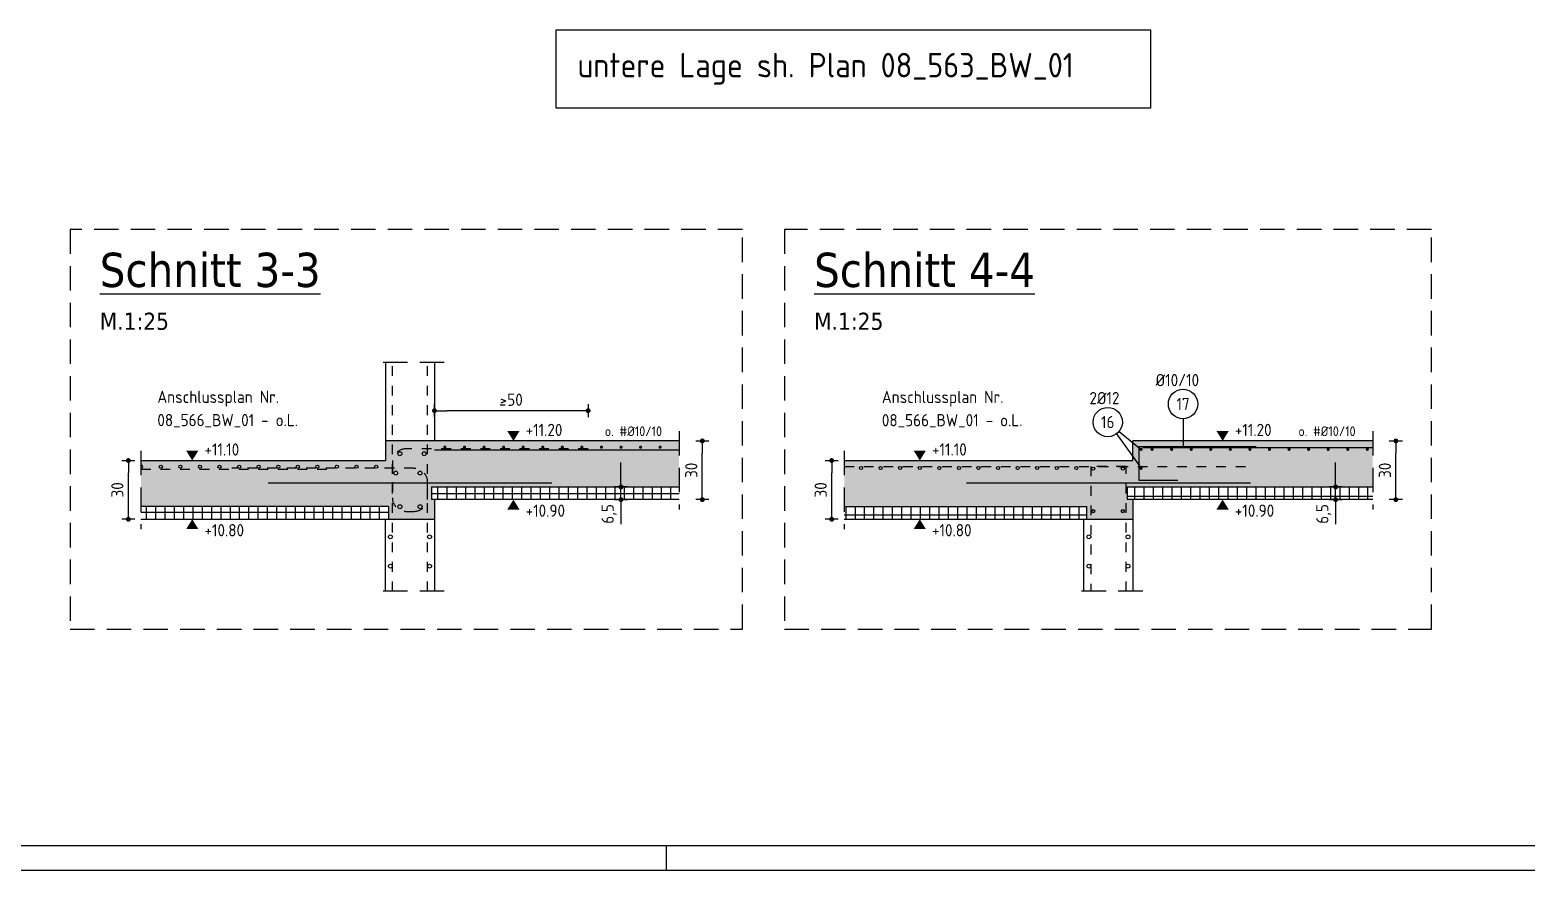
# Model space of a CAD drawing. Extents: x 0 to 101, y 0 to 43.
# Drawn here: x 33.94 to 49.23, y 0 to 8.58 of the extents above; entities that cross this region are included whole.
import ezdxf
from ezdxf.enums import TextEntityAlignment as Align

# ---------------------------------------------------------------- set-up
doc = ezdxf.new("R2010")
doc.units = 0
doc.header["$LTSCALE"] = 0.5
for name, pattern in [('AUSGEZOGEN', [1000.01, 1000, 0.01]), ('DASHED', [0.75, 0.5, -0.25]), ('HIDDEN2', [0.187, 0.125, -0.062]), ('STRICHLINIE', [0.75, 0.5, -0.25])]:
    doc.linetypes.add(name, pattern=pattern)
for name, color, linetype in [('AFU', 7, 'Continuous'), ('BETON', 7, 'Continuous'), ('DETAIL', 7, 'Continuous'), ('grau_mittel', 7, 'Continuous'), ('Halbfertigteile', 7, 'Continuous'), ('HILFE', 7, 'Continuous'), ('koten', 7, 'Continuous'), ('MASSE', 7, 'Continuous'), ('RAHMEN', 7, 'Continuous'), ('RND', 7, 'Continuous'), ('TEXT', 7, 'Continuous')]:
    doc.layers.add(name, color=color, linetype=linetype)
doc.styles.add('helv', font='tahoma.ttf')
doc.styles.add('txt', font='isocp.shx')
doc.linetypes.add('AFU_50K', pattern='A,0.15,["/",Standard,S=0.2,R=0,X=-0.01,Y=-0.1],0.07,["/",Standard,S=0.2,R=0,X=-0.01,Y=-0.1],0.15', length=0.37)
doc.dimstyles.new('DOT_I', dxfattribs={"dimscale": 0.5, "dimtxt": 0.25, "dimasz": 0.25, "dimexe": 0.1, "dimexo": 0.3, "dimgap": 0.1, "dimtad": 1, "dimdec": 3, "dimzin": 3, "dimtxsty": 'txt', "dimblk": 'DOT', "dimblk1": 'DOT', "dimblk2": 'DOT', "dimsah": 1, "dimcen": 0.1, "dimse1": 1, "dimse2": 1, "dimazin": 0, "dimtfac": 1, "dimtdec": 4, "dimtix": 1, "dimtmove": 2, "dimatfit": 3, "dimfxl": 0, "dimtvp": 1, "dimtolj": 1, "dimtzin": 0, "dimarcsym": 0})

# ---------------------------------------------------------------- blocks, each defined once
blk = doc.blocks.new('A1-35-0')
at = {"layer": 'RAHMEN', "color": 5}
blk.add_line((2, 0.5), (118.4, 0.5), dxfattribs=at)
at = {"layer": 'RAHMEN', "color": 7}
blk.add_line((80.9, 0), (80.9, 0.5), dxfattribs=at)
at = {"layer": 'RAHMEN'}
blk.add_line((0, 0), (118.9, 0), dxfattribs=at)
blk = doc.blocks.new('okrd_u')
at = {"layer": 'koten', "color": 7, "linetype": 'Continuous'}
blk.add_solid([(-0.125, -0.202), (0.125, -0.202), (0, 0)], dxfattribs=at)
at = {"layer": 'koten', "style": 'txt'}
blk.add_attdef('OKRD', (0.25, -0.35), '', height=0.25, dxfattribs=at)
blk = doc.blocks.new('okrd_o')
at = {"layer": 'koten', "color": 7, "linetype": 'Continuous'}
blk.add_solid([(-0.125, 0.202), (0.125, 0.202), (0, 0)], dxfattribs=at)
at = {"layer": 'koten', "style": 'txt'}
blk.add_attdef('OKRD', (0.25, 0.1), '', height=0.25, dxfattribs=at)
blk = doc.blocks.new('DOT')
at = {"layer": 'MASSE', "color": 7, "linetype": 'Continuous'}
for p, q in [((0, 0), (-1, 0)), ((0, 0.54), (0, -0.54))]:
    blk.add_line(p, q, dxfattribs=at)
at = {"layer": 'MASSE', "color": 7, "linetype": 'Continuous', "const_width": 0.2}
blk.add_lwpolyline([(-0.1, 0, 1), (0.1, 0, 1)], format="xyb", close=True, dxfattribs=at)
blk = doc.blocks.new('*D49')
at = {"layer": 'Defpoints', "color": 0, "linetype": 'AUSGEZOGEN', "transparency": 16777216}
for p in [(34.95, 4.185), (34.95, 4.185), (34.95, 3.585)]:
    blk.add_point(p, dxfattribs=at)
at = {"layer": 'MASSE', "color": 0, "linetype": 'AUSGEZOGEN', "lineweight": -2, "transparency": 16777216}
blk.add_line((34.95, 3.71), (34.95, 4.06), dxfattribs=at)
at = {"layer": 'MASSE', "color": 0, "linetype": 'AUSGEZOGEN', "lineweight": -2, "transparency": 16777216, "xscale": 0.125, "yscale": 0.125, "zscale": 0.125}
for p, rotation in [((34.95, 4.185), 90), ((34.95, 3.585), 270)]:
    blk.add_blockref('DOT', p, dxfattribs=dict(at, rotation=rotation))
at = {"layer": 'MASSE', "color": 0, "linetype": 'AUSGEZOGEN', "transparency": 16777216, "insert": (34.837, 3.885), "char_height": 0.125, "attachment_point": 5, "rotation": 90, "style": 'txt'}
blk.add_mtext('\\A1;30', dxfattribs=at)
blk = doc.blocks.new('*D50')
at = {"layer": 'Defpoints', "color": 0, "linetype": 'AUSGEZOGEN', "transparency": 16777216}
for p in [(40.815, 4.385), (40.815, 4.385), (40.815, 3.785)]:
    blk.add_point(p, dxfattribs=at)
at = {"layer": 'MASSE', "color": 0, "linetype": 'AUSGEZOGEN', "lineweight": -2, "transparency": 16777216}
blk.add_line((40.815, 3.91), (40.815, 4.26), dxfattribs=at)
at = {"layer": 'MASSE', "color": 0, "linetype": 'AUSGEZOGEN', "lineweight": -2, "transparency": 16777216, "xscale": 0.125, "yscale": 0.125, "zscale": 0.125}
for p, rotation in [((40.815, 4.385), 90), ((40.815, 3.785), 270)]:
    blk.add_blockref('DOT', p, dxfattribs=dict(at, rotation=rotation))
at = {"layer": 'MASSE', "color": 0, "linetype": 'AUSGEZOGEN', "transparency": 16777216, "insert": (40.702, 4.085), "char_height": 0.125, "attachment_point": 5, "rotation": 90, "style": 'txt'}
blk.add_mtext('\\A1;30', dxfattribs=at)
blk = doc.blocks.new('*D54')
at = {"layer": 'Defpoints', "color": 0, "linetype": 'AUSGEZOGEN', "transparency": 16777216}
for p in [(47.902, 4.385), (47.902, 4.385), (47.902, 3.785)]:
    blk.add_point(p, dxfattribs=at)
at = {"layer": 'MASSE', "color": 0, "linetype": 'AUSGEZOGEN', "lineweight": -2, "transparency": 16777216}
blk.add_line((47.902, 3.91), (47.902, 4.26), dxfattribs=at)
at = {"layer": 'MASSE', "color": 0, "linetype": 'AUSGEZOGEN', "lineweight": -2, "transparency": 16777216, "xscale": 0.125, "yscale": 0.125, "zscale": 0.125}
for p, rotation in [((47.902, 4.385), 90), ((47.902, 3.785), 270)]:
    blk.add_blockref('DOT', p, dxfattribs=dict(at, rotation=rotation))
at = {"layer": 'MASSE', "color": 0, "linetype": 'AUSGEZOGEN', "transparency": 16777216, "insert": (47.79, 4.085), "char_height": 0.125, "attachment_point": 5, "rotation": 90, "style": 'txt'}
blk.add_mtext('\\A1;30', dxfattribs=at)
blk = doc.blocks.new('*D55')
at = {"layer": 'Defpoints', "color": 0, "linetype": 'AUSGEZOGEN', "transparency": 16777216}
for p in [(42.137, 4.185), (42.137, 4.185), (42.137, 3.585)]:
    blk.add_point(p, dxfattribs=at)
at = {"layer": 'MASSE', "color": 0, "linetype": 'AUSGEZOGEN', "lineweight": -2, "transparency": 16777216}
blk.add_line((42.137, 3.71), (42.137, 4.06), dxfattribs=at)
at = {"layer": 'MASSE', "color": 0, "linetype": 'AUSGEZOGEN', "lineweight": -2, "transparency": 16777216, "xscale": 0.125, "yscale": 0.125, "zscale": 0.125}
for p, rotation in [((42.137, 4.185), 90), ((42.137, 3.585), 270)]:
    blk.add_blockref('DOT', p, dxfattribs=dict(at, rotation=rotation))
at = {"layer": 'MASSE', "color": 0, "linetype": 'AUSGEZOGEN', "transparency": 16777216, "insert": (42.025, 3.885), "char_height": 0.125, "attachment_point": 5, "rotation": 90, "style": 'txt'}
blk.add_mtext('\\A1;30', dxfattribs=at)
blk = doc.blocks.new('RND_HIN')
at = {"layer": 'RND', "color": 7, "linetype": 'Continuous'}
blk.add_circle((0, 0), 0.3, dxfattribs=at)
at = {"layer": 'RND', "color": 7, "linetype": 'Continuous', "style": 'txt'}
blk.add_attdef('POSI', text='', height=0.25, dxfattribs=at).set_placement((0, 0), align=Align.MIDDLE)
blk = doc.blocks.new('*D56')
at = {"layer": 'Defpoints', "color": 0, "linetype": 'AUSGEZOGEN', "transparency": 16777216}
for p in [(38.078, 4.694), (38.078, 4.694), (39.648, 4.694)]:
    blk.add_point(p, dxfattribs=at)
at = {"layer": 'MASSE', "color": 0, "linetype": 'AUSGEZOGEN', "lineweight": -2, "transparency": 16777216}
blk.add_line((39.523, 4.694), (38.203, 4.694), dxfattribs=at)
at = {"layer": 'MASSE', "color": 0, "linetype": 'AUSGEZOGEN', "lineweight": -2, "transparency": 16777216, "xscale": 0.125, "yscale": 0.125, "zscale": 0.125, "rotation": 180}
blk.add_blockref('DOT', (38.078, 4.694), dxfattribs=at)
at = {"layer": 'MASSE', "color": 0, "linetype": 'AUSGEZOGEN', "lineweight": -2, "transparency": 16777216, "xscale": 0.125, "yscale": 0.125, "zscale": 0.125}
blk.add_blockref('DOT', (39.648, 4.694), dxfattribs=at)
at = {"layer": 'MASSE', "color": 0, "linetype": 'AUSGEZOGEN', "transparency": 16777216, "insert": (38.863, 4.806), "char_height": 0.125, "attachment_point": 5, "style": 'txt'}
blk.add_mtext('\\A1;>50', dxfattribs=at)
blk = doc.blocks.new('*D61')
at = {"layer": 'Defpoints', "color": 0, "linetype": 'AUSGEZOGEN', "transparency": 16777216}
for p in [(39.984, 3.915), (39.984, 3.915), (39.984, 3.785)]:
    blk.add_point(p, dxfattribs=at)
at = {"layer": 'MASSE', "color": 0, "linetype": 'AUSGEZOGEN', "lineweight": -2, "transparency": 16777216}
for p, q in [((39.984, 4.04), (39.984, 4.165)), ((39.984, 3.785), (39.984, 3.915)), ((39.984, 3.66), (39.984, 3.535))]:
    blk.add_line(p, q, dxfattribs=at)
at = {"layer": 'MASSE', "color": 0, "linetype": 'AUSGEZOGEN', "lineweight": -2, "transparency": 16777216, "xscale": 0.125, "yscale": 0.125, "zscale": 0.125}
for p, rotation in [((39.984, 3.915), 270), ((39.984, 3.785), 90)]:
    blk.add_blockref('DOT', p, dxfattribs=dict(at, rotation=rotation))
at = {"layer": 'MASSE', "color": 0, "linetype": 'AUSGEZOGEN', "transparency": 16777216, "insert": (39.862, 3.639), "char_height": 0.125, "attachment_point": 5, "rotation": 90, "style": 'txt'}
blk.add_mtext('\\A1;6,5', dxfattribs=at)
blk = doc.blocks.new('*D62')
at = {"layer": 'Defpoints', "color": 0, "linetype": 'AUSGEZOGEN', "transparency": 16777216}
for p in [(47.287, 3.915), (47.287, 3.915), (47.287, 3.785)]:
    blk.add_point(p, dxfattribs=at)
at = {"layer": 'MASSE', "color": 0, "linetype": 'AUSGEZOGEN', "lineweight": -2, "transparency": 16777216}
for p, q in [((47.287, 4.04), (47.287, 4.165)), ((47.287, 3.785), (47.287, 3.915)), ((47.287, 3.66), (47.287, 3.535))]:
    blk.add_line(p, q, dxfattribs=at)
at = {"layer": 'MASSE', "color": 0, "linetype": 'AUSGEZOGEN', "lineweight": -2, "transparency": 16777216, "xscale": 0.125, "yscale": 0.125, "zscale": 0.125}
for p, rotation in [((47.287, 3.915), 270), ((47.287, 3.785), 90)]:
    blk.add_blockref('DOT', p, dxfattribs=dict(at, rotation=rotation))
at = {"layer": 'MASSE', "color": 0, "linetype": 'AUSGEZOGEN', "transparency": 16777216, "insert": (47.165, 3.639), "char_height": 0.125, "attachment_point": 5, "rotation": 90, "style": 'txt'}
blk.add_mtext('\\A1;6,5', dxfattribs=at)

msp = doc.modelspace()

# ---------------------------------------------------------------- hatches: boundary and pattern name
at = {"layer": 'grau_mittel'}
for points in [[(37.6078, 3.7151), (37.6078, 3.5851), (38.0778, 3.5851), (38.0778, 3.7851), (38.0478, 3.7851), (38.0478, 3.9151), (40.5778, 3.9151), (40.5778, 4.3851), (37.5778, 4.3851), (37.5778, 4.1851), (35.0778, 4.1851), (35.0778, 3.7151)], [(45.1553, 3.9151), (47.6653, 3.9151), (47.6653, 4.3851), (45.2153, 4.3851), (45.2153, 4.1851), (42.2653, 4.1851), (42.2653, 3.7151), (44.7453, 3.7151), (44.7453, 3.5851), (45.2153, 3.5851), (45.2153, 3.7851), (45.1553, 3.7851)]]:
    msp.add_hatch(color=61, dxfattribs=at).paths.add_polyline_path(points)
at = {"layer": 'Halbfertigteile', "linetype": 'AUSGEZOGEN', "transparency": 33554687}
h = msp.add_hatch(dxfattribs=at)
h.set_pattern_fill('ANSI37', color=171, scale=0.03, angle=135, style=0)
h.set_pattern_definition([(180, (15.06298, -13.01057), (-7e-18, -0.09525), []), (270, (15.06298, -13.01057), (0.09525, -2e-17), [])])
h.paths.add_polyline_path([(40.5778, 3.9151), (38.0478, 3.9151), (38.0478, 3.7851), (40.5778, 3.7851)])
h = msp.add_hatch(dxfattribs=at)
h.set_pattern_fill('ANSI37', color=171, scale=0.03, angle=135, style=0)
h.set_pattern_definition([(180, (0.6591, 0.2), (-7e-18, -0.09525), []), (270, (0.6591, 0.2), (0.09525, -2e-17), [])])
h.paths.add_polyline_path([(47.6653, 3.9151), (45.1553, 3.9151), (45.1553, 3.7851), (47.6653, 3.7851)])
h.paths.add_polyline_path([(44.7453, 3.7151), (42.2653, 3.7151), (42.2653, 3.5851), (44.7453, 3.5851)])
h = msp.add_hatch(dxfattribs=at)
h.set_pattern_fill('ANSI37', color=171, scale=0.03, angle=135, style=0)
h.set_pattern_definition([(180, (26.75253, -13.01057), (-7e-18, -0.09525), []), (270, (26.75253, -13.01057), (0.09525, -2e-17), [])])
h.paths.add_polyline_path([(37.6078, 3.7151), (35.0778, 3.7151), (35.0778, 3.5851), (37.6078, 3.5851)])

# ---------------------------------------------------------------- linework, layer by layer
at = {"layer": 'AFU', "color": 8, "linetype": 'AFU_50K'}
for p, q in [((38.0778, 4.3851), (37.5778, 4.3851)), ((37.6078, 3.5851), (38.0778, 3.5851)), ((44.7453, 3.5851), (45.2153, 3.5851))]:
    msp.add_line(p, q, dxfattribs=at)
at = {"layer": 'BETON', "color": 6, "linetype": 'AUSGEZOGEN'}
for p, q in [((37.5778, 5.1863), (37.5778, 4.1851)), ((38.0778, 5.1863), (38.0778, 4.3851)), ((40.5778, 4.3851), (38.0778, 4.3851)), ((47.6653, 4.3851), (45.2153, 4.3851)), ((45.2153, 4.1851), (45.2153, 4.3851)), ((35.0778, 4.1851), (37.5778, 4.1851)), ((42.2653, 4.1851), (45.2153, 4.1851)), ((38.0478, 3.9151), (40.5778, 3.9151)), ((38.0478, 3.9151), (38.0478, 3.7851)), ((45.1553, 3.9151), (45.1553, 3.7851)), ((45.1553, 3.9151), (47.6653, 3.9151)), ((37.6078, 3.7151), (35.0778, 3.7151)), ((37.6078, 3.7151), (37.6078, 3.5851)), ((40.5778, 3.7851), (38.0478, 3.7851)), ((38.0778, 3.7851), (38.0778, 2.8488)), ((42.2653, 3.7151), (44.7453, 3.7151)), ((44.7453, 3.5851), (44.7453, 3.7151)), ((47.6653, 3.7851), (45.1553, 3.7851)), ((45.2153, 3.7851), (45.2153, 2.8488)), ((35.0778, 3.5851), (37.6078, 3.5851)), ((37.5778, 2.8488), (37.5778, 3.5851)), ((42.2653, 3.5851), (44.7453, 3.5851)), ((44.7153, 2.8488), (44.7153, 3.5851))]:
    msp.add_line(p, q, dxfattribs=at)
msp.add_lwpolyline([(39.3229, 8.5848), (45.3963, 8.5848), (45.3963, 7.7855), (39.3229, 7.7855)], close=True, dxfattribs=at)
at = {"layer": 'DETAIL', "color": 102, "linetype": 'STRICHLINIE'}
for points in [[(34.3546, 6.5469), (34.3546, 2.4633), (41.225, 2.4633), (41.225, 6.5469)], [(41.6546, 6.5469), (41.6546, 2.4633), (48.2658, 2.4633), (48.2658, 6.5469)]]:
    msp.add_lwpolyline(points, close=True, dxfattribs=at)
at = {"layer": 'HILFE', "color": 102, "linetype": 'DASHED'}
for p, q in [((38.1778, 5.1863), (37.4778, 5.1863)), ((40.5778, 4.4851), (40.5778, 3.6851)), ((47.6653, 4.4851), (47.6653, 3.6851)), ((35.0778, 4.2851), (35.0778, 3.4851)), ((42.2653, 4.2851), (42.2653, 3.4851)), ((38.1778, 2.8488), (37.4778, 2.8488)), ((45.3153, 2.8488), (44.6153, 2.8488))]:
    msp.add_line(p, q, dxfattribs=at)
at = {"layer": 'MASSE', "color": 7, "linetype": 'AUSGEZOGEN'}
msp.add_line((38.748, 4.7545), (38.8019, 4.7545), dxfattribs=at)
at = {"layer": 'RND', "color": 102, "linetype": 'AUSGEZOGEN'}
for p, q in [((45.7274, 4.6125), (45.7274, 4.3251)), ((45.0458, 4.4563), (45.2991, 4.1051)), ((45.0741, 4.483), (45.2991, 4.2991))]:
    msp.add_line(p, q, dxfattribs=at)
at = {"layer": 'RND', "color": 1, "linetype": 'AUSGEZOGEN'}
for p, q in [((39.2778, 3.9526), (36.3778, 3.9526)), ((46.4153, 3.9526), (43.5153, 3.9526))]:
    msp.add_line(p, q, dxfattribs=at)
at = {"layer": 'RND', "color": 1, "linetype": 'HIDDEN2'}
for points in [[(37.6478, 2.8488), (37.6478, 5.1863)], [(38.0078, 2.8488), (38.0078, 5.1863)], [(45.1453, 2.8488), (45.1453, 4.1251), (44.7853, 4.1251), (44.7853, 2.8488)]]:
    msp.add_lwpolyline(points, dxfattribs=at)
at = {"layer": 'RND', "color": 7, "linetype": 'HIDDEN2'}
msp.add_lwpolyline([(39.6478, 4.3051), (37.7878, 4.3051, 0.4142136), (37.6478, 4.1651), (37.6478, 3.8051, 0.4142136), (37.7878, 3.6651), (37.8678, 3.6651, 0.4142136), (38.0078, 3.8051), (38.0078, 3.9651, 0.4142136), (37.8678, 4.1051), (36.0078, 4.1051)], format="xyb", dxfattribs=at)
at = {"layer": 'RND', "color": 1, "linetype": 'AUSGEZOGEN'}
for points in [[(38.0778, 4.2951), (40.5778, 4.2951)], [(46.4753, 4.3251), (45.2753, 4.3251), (45.2753, 3.9851), (45.6753, 3.9851)], [(47.6653, 4.3151), (45.3153, 4.3151)]]:
    msp.add_lwpolyline(points, dxfattribs=at)
at = {"layer": 'RND', "color": 7, "linetype": 'AUSGEZOGEN', "const_width": 0.016}
for points in [[(38.1765, 4.3211, 1), (38.1925, 4.3211, 1)], [(38.3765, 4.3211, 1), (38.3925, 4.3211, 1)], [(38.5765, 4.3211, 1), (38.5925, 4.3211, 1)], [(38.7765, 4.3211, 1), (38.7925, 4.3211, 1)], [(38.9765, 4.3211, 1), (38.9925, 4.3211, 1)], [(39.1765, 4.3211, 1), (39.1925, 4.3211, 1)], [(39.3765, 4.3211, 1), (39.3925, 4.3211, 1)], [(39.5765, 4.3211, 1), (39.5925, 4.3211, 1)], [(39.7765, 4.3211, 1), (39.7925, 4.3211, 1)], [(39.9765, 4.3211, 1), (39.9925, 4.3211, 1)], [(40.1765, 4.3211, 1), (40.1925, 4.3211, 1)], [(40.3765, 4.3211, 1), (40.3925, 4.3211, 1)], [(45.2911, 4.2991, 1), (45.3071, 4.2991, 1)], [(45.4028, 4.2991, 1), (45.4188, 4.2991, 1)], [(45.6028, 4.2991, 1), (45.6188, 4.2991, 1)], [(45.8028, 4.2991, 1), (45.8188, 4.2991, 1)], [(46.0028, 4.2991, 1), (46.0188, 4.2991, 1)], [(46.2028, 4.2991, 1), (46.2188, 4.2991, 1)], [(46.4028, 4.2991, 1), (46.4188, 4.2991, 1)], [(46.6028, 4.2991, 1), (46.6188, 4.2991, 1)], [(46.8028, 4.2991, 1), (46.8188, 4.2991, 1)], [(47.0028, 4.2991, 1), (47.0188, 4.2991, 1)], [(47.2028, 4.2991, 1), (47.2188, 4.2991, 1)], [(47.4028, 4.2991, 1), (47.4188, 4.2991, 1)], [(47.6028, 4.2991, 1), (47.6188, 4.2991, 1)], [(45.2911, 4.1051, 1), (45.3071, 4.1051, 1)]]:
    msp.add_lwpolyline(points, format="xyb", close=True, dxfattribs=at)
at = {"layer": 'RND', "color": 7, "linetype": 'HIDDEN2'}
for points in [[(35.0778, 4.0951), (37.0078, 4.0951)], [(42.2653, 4.1251), (46.4153, 4.1251)]]:
    msp.add_lwpolyline(points, dxfattribs=at)
at = {"layer": 'RND', "color": 7, "linetype": 'AUSGEZOGEN'}
for centre, radius in [((35.2817, 4.1211), 0.016), ((35.4817, 4.1211), 0.016), ((35.6817, 4.1211), 0.016), ((35.8817, 4.1211), 0.016), ((36.0817, 4.1211), 0.016), ((36.2817, 4.1211), 0.016), ((36.4817, 4.1211), 0.016), ((36.6817, 4.1211), 0.016), ((36.8817, 4.1211), 0.016), ((37.0817, 4.1211), 0.016), ((37.2817, 4.1211), 0.016), ((37.4817, 4.1211), 0.016), ((37.7245, 4.2544), 0.02), ((37.9729, 4.2544), 0.02), ((37.6827, 4.056), 0.02), ((37.931, 4.056), 0.02), ((42.4372, 4.1091), 0.016), ((42.6372, 4.1091), 0.016), ((42.8372, 4.1091), 0.016), ((43.0372, 4.1091), 0.016), ((43.2372, 4.1091), 0.016), ((43.4372, 4.1091), 0.016), ((43.6372, 4.1091), 0.016), ((43.8372, 4.1091), 0.016), ((44.0372, 4.1091), 0.016), ((44.2372, 4.1091), 0.016), ((44.4372, 4.1091), 0.016), ((44.6372, 4.1091), 0.016), ((44.8094, 4.1022), 0.016), ((45.1121, 4.1022), 0.016), ((37.7245, 3.7129), 0.02), ((37.931, 3.7129), 0.02), ((44.8094, 3.6675), 0.016), ((45.1121, 3.6675), 0.016), ((37.6278, 3.4052), 0.02), ((38.0278, 3.4052), 0.02), ((44.7653, 3.4052), 0.02), ((45.1653, 3.4052), 0.02), ((37.6278, 3.1052), 0.02), ((38.0278, 3.1052), 0.02), ((44.7653, 3.1052), 0.02), ((45.1653, 3.1052), 0.02)]:
    msp.add_circle(centre, radius, dxfattribs=at)
msp.add_arc((35.0817, 4.1211), 0.016, 255.85968, 104.14032, dxfattribs=at)

# ---------------------------------------------------------------- block references
at = {"layer": 'koten', "color": 7, "linetype": 'AUSGEZOGEN', "xscale": 0.5, "yscale": 0.5, "zscale": 0.5}
for name, p, values in [('okrd_o', (38.8847, 4.3851), {'OKRD': '+11.20'}), ('okrd_o', (35.6027, 4.1851), {'OKRD': '+11.10'}), ('okrd_o', (43.0372, 4.1851), {'OKRD': '+11.10'}), ('okrd_u', (38.8847, 3.7851), {'OKRD': '+10.90'}), ('okrd_u', (46.1319, 3.7851), {'OKRD': '+10.90'}), ('okrd_u', (35.6027, 3.5851), {'OKRD': '+10.80'}), ('okrd_u', (43.0372, 3.5851), {'OKRD': '+10.80'})]:
    msp.add_blockref(name, p, dxfattribs=at).add_auto_attribs(values)
at = {"layer": 'koten', "color": 7, "linetype": 'DASHED', "xscale": 0.5, "yscale": 0.5, "zscale": 0.5}
msp.add_blockref('okrd_o', (46.1319, 4.3851), dxfattribs=at).add_auto_attribs({'OKRD': '+11.20'})
at = {"layer": 'RAHMEN', "xscale": 0.5, "yscale": 0.5, "zscale": 0.5}
msp.add_blockref('A1-35-0', (0, 0), dxfattribs=at)
at = {"layer": 'RND', "color": 7, "linetype": 'AUSGEZOGEN', "xscale": 0.5, "yscale": 0.5, "zscale": 0.5}
for p, values in [((45.7274, 4.7625), {'POSI': '17'}), ((44.958, 4.5779), {'POSI': '16'})]:
    msp.add_blockref('RND_HIN', p, dxfattribs=at).add_auto_attribs(values)

# ---------------------------------------------------------------- texts
at = {"layer": 'TEXT', "color": 6, "style": 'txt'}
msp.add_text('untere Lage sh. Plan 08_563_BW_01', height=0.25, dxfattribs=at).set_placement((39.5394, 8.0998))
at = {"layer": 'TEXT', "color": 5, "linetype": 'AUSGEZOGEN', "style": 'helv'}
for s, p in [('%%USchnitt 3-3', (34.6576, 5.958)), ('%%USchnitt 4-4', (41.9576, 5.958))]:
    msp.add_text(s, height=0.35, dxfattribs=at).set_placement(p)
at = {"layer": 'TEXT', "color": 1, "linetype": 'AUSGEZOGEN', "style": 'helv'}
for p in [(34.6576, 5.5205), (41.9576, 5.5205)]:
    msp.add_text('M.1:25', height=0.175, dxfattribs=at).set_placement(p)
at = {"layer": 'TEXT', "color": 7, "linetype": 'AUSGEZOGEN', "style": 'txt'}
for s, height, p in [('%%C10/10', 0.125, (45.4473, 4.9442)), ('2%%C12', 0.125, (44.7714, 4.76)), ('o. #%%c10/10', 0.1, (39.8187, 4.4339)), ('o. #%%c10/10', 0.1, (46.9062, 4.4339))]:
    msp.add_text(s, height=height, dxfattribs=at).set_placement(p)
at = {"layer": 'TEXT', "color": 7, "style": 'txt'}
for s, p in [('Anschlussplan Nr. ', (35.246, 4.773)), ('Anschlussplan Nr. ', (42.6494, 4.7719)), ('08_566_BW_01 - o.L.', (35.246, 4.5355)), ('08_566_BW_01 - o.L.', (42.6494, 4.5344))]:
    msp.add_text(s, height=0.125, dxfattribs=at).set_placement(p)

# ---------------------------------------------------------------- dimensions: what is measured, and where the dimension line sits
at = {"layer": 'MASSE', "color": 7, "linetype": 'AUSGEZOGEN'}
dim = msp.add_linear_dim(base=(38.0778, 4.6939), p1=(39.6478, 4.6939), p2=(38.0778, 4.6939), text='>50', dimstyle='DOT_I', override={"dimdec": 0, "dimlfac": 100}, dxfattribs=at)
dim.commit()
dim.dimension.update_dxf_attribs({"geometry": '*D56', "text_midpoint": (38.8628, 4.8064)})
for base, p1, p2, picture, middle in [((40.8148, 4.3851), (40.8148, 3.7851), (40.8148, 4.3851), '*D50', (40.7023, 4.0851)), ((47.9023, 4.3851), (47.9023, 3.7851), (47.9023, 4.3851), '*D54', (47.7898, 4.0851)), ((34.95, 4.1851), (34.95, 3.5851), (34.95, 4.1851), '*D49', (34.8375, 3.8851)), ((42.1375, 4.1851), (42.1375, 3.5851), (42.1375, 4.1851), '*D55', (42.025, 3.8851))]:
    dim = msp.add_linear_dim(base=base, p1=p1, p2=p2, angle=90, dimstyle='DOT_I', override={"dimdec": 0, "dimlfac": 50}, dxfattribs=at)
    dim.commit()
    dim.dimension.update_dxf_attribs({"geometry": picture, "text_midpoint": middle})
for base, p1, p2, picture, middle in [((39.9838, 3.9151), (39.9838, 3.7851), (39.9838, 3.9151), '*D61', (39.8619, 3.6387)), ((47.2869, 3.9151), (47.2869, 3.7851), (47.2869, 3.9151), '*D62', (47.1651, 3.6387))]:
    dim = msp.add_linear_dim(base=base, p1=p1, p2=p2, angle=90, dimstyle='DOT_I', override={"dimdec": 1, "dimlfac": 50}, dxfattribs=at)
    dim.commit()
    dim.dimension.update_dxf_attribs({"geometry": picture, "text_midpoint": middle, "dimtype": 160})

doc.saveas('drawing.dxf')
